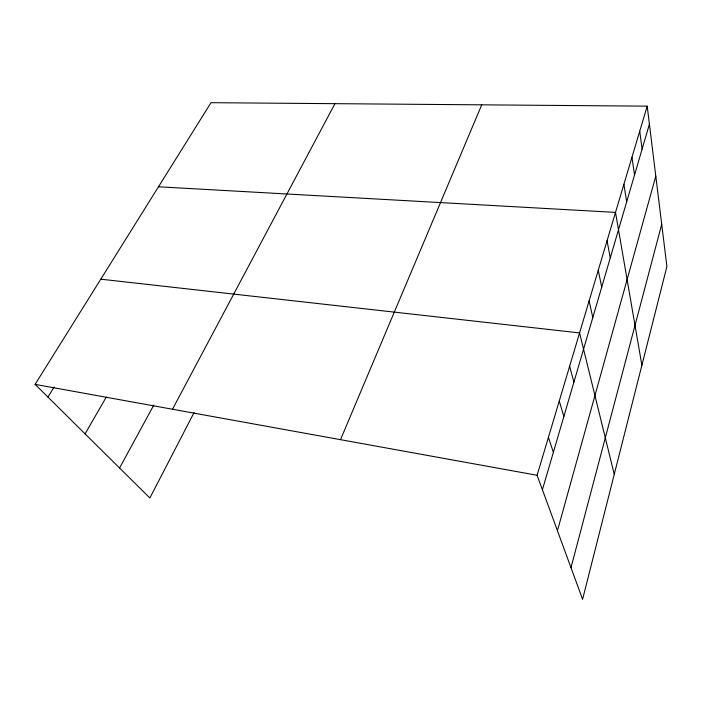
<?xml version="1.0" encoding="UTF-8"?>
<svg xmlns="http://www.w3.org/2000/svg" width="702" height="702" viewBox="0 0 702 702"><rect width="100%" height="100%" fill="white"/><g stroke="black" fill="none" stroke-linecap="round" stroke-linejoin="round"><path stroke-width="1.05" d="M570.989 567.681L661.714 224.298M557.441 530.73L655.8 176.158M542.409 489.75L649.411 124.157M647.2 106.151L666.9 266.523L582.59 599.315L537.109 475.28L647.2 106.151L211.004 102.685L35.1 384.371L149.868 497.999L194.077 412.548M340.505 439.68L481.73 104.835M172.499 409.257L334.942 103.668M119.568 467.997L153.826 405.063M85.091 433.862L106.23 397.165M47.947 397.086L54.089 387.048M158.476 186.793L615.514 212.39L641.882 365.251M100.79 279.177L579.571 332.915L614.25 474.315M35.1 384.371L537.109 475.28M548.429 437.32L553.369 452.316M559.257 401.009L563.855 416.479M569.629 366.233L573.911 382.125M589.101 300.939L592.813 317.532M598.253 270.244L601.719 287.127M607.054 240.751L610.275 257.888M623.894 184.284L626.675 201.851M631.958 157.248L634.538 174.982M639.724 131.221L642.111 149.105"/></g></svg>
